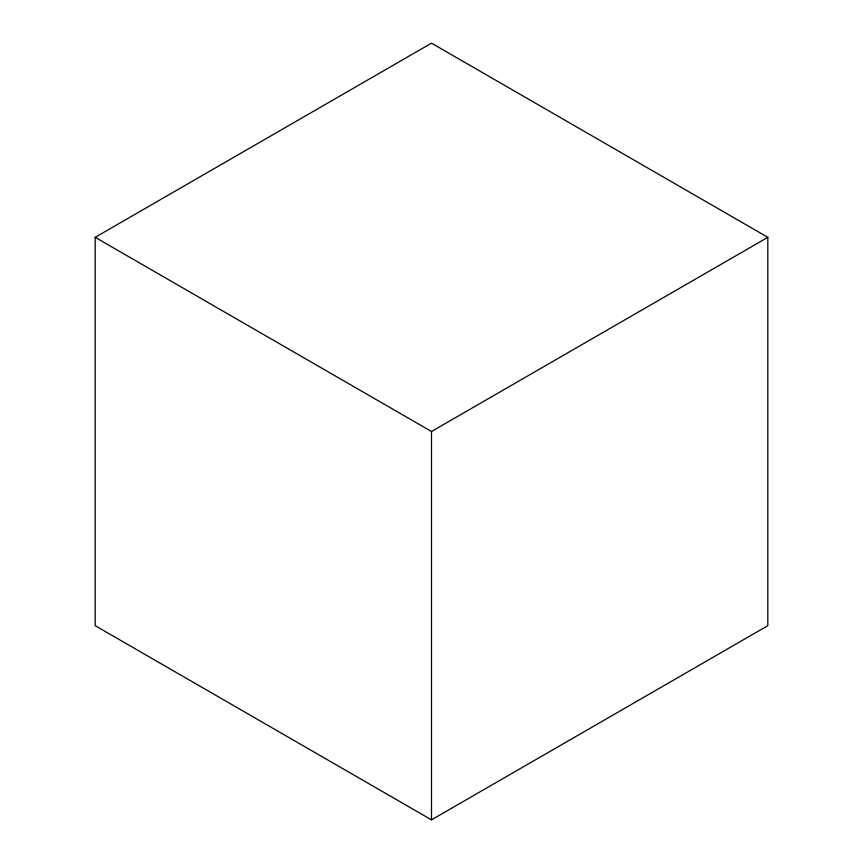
<?xml version="1.0" encoding="UTF-8"?>
<svg xmlns="http://www.w3.org/2000/svg" width="863" height="863" viewBox="0 0 863 863"><rect width="100%" height="100%" fill="white"/><g stroke="black" fill="none" stroke-linecap="round" stroke-linejoin="round"><path stroke-width="1.29" d="M95.178 237.325L431.5 43.15L767.822 237.325L767.822 625.675L431.5 819.85L95.178 625.675L95.178 237.325L431.5 431.5L767.822 237.325M431.5 431.5L431.5 819.85"/></g></svg>
